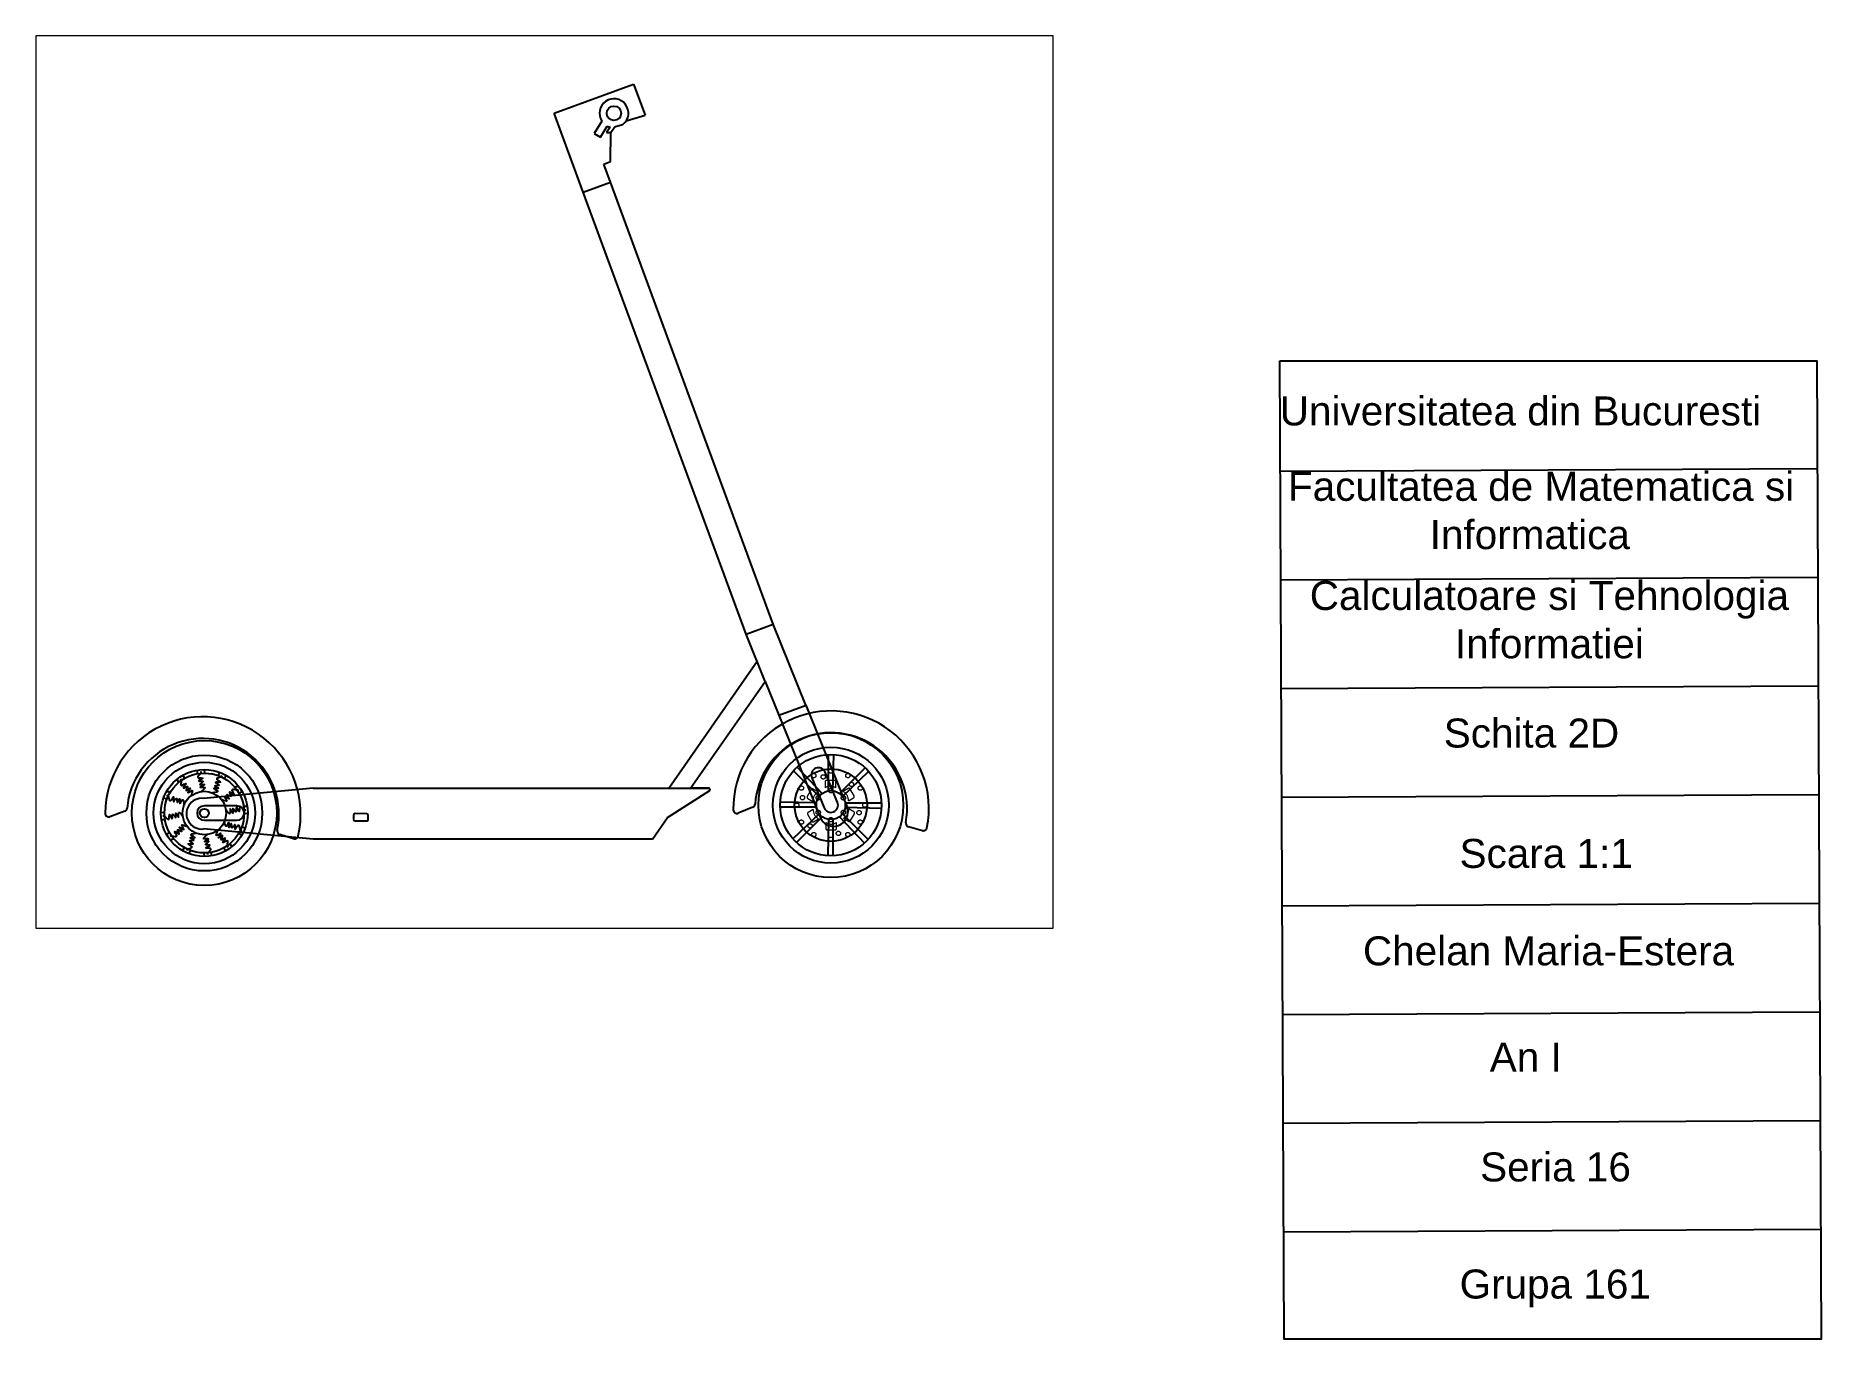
# Paper-space layout 'Layout1' of a CAD drawing. Header units: centimetres. Extents: x 7 to 253, y 8 to 188.
# The model-space entities are those that its viewports show. They can reach past a viewport. Long polylines and large blocks are cut down to what shows.
import ezdxf

# ---------------------------------------------------------------- set-up
doc = ezdxf.new("R2010")
doc.units = ezdxf.units.CM
doc.linetypes.add('CENTER2', pattern=[28.575, 19.05, -3.175, 3.175, -3.175])
for name, color, linetype in [('Apărătoare noroi 2D', 31, 'Continuous'), ('Ax cilindric 2D', 8, 'Continuous'), ('Cartus Layout', 250, 'Continuous'), ('Ghidon 2D', 254, 'Continuous'), ('Motor 2D', 30, 'Continuous'), ('Roata fata 2D', 110, 'Continuous'), ('Roata spate 2D', 2, 'Continuous')]:
    doc.layers.add(name, color=color, linetype=linetype)
doc.layers.add('Disc frana 2D', color=7, linetype='CENTER2', lineweight=5, true_color=0xd9d9d9)
doc.layers.add('Platforma 2D', color=7, linetype='Continuous', true_color=0x7c82b1)
doc.styles.get("Standard").update_dxf_attribs({"font": 'arial.ttf'})
doc.styles.add('style1', font='arial.ttf', dxfattribs={"height": 4})

# ---------------------------------------------------------------- blocks, each defined once
blk = doc.blocks.new('Platforma 2D lock')
at = {"layer": 'Platforma 2D'}
for p, q in [((77.27, 24.77), (81.02, 26.16)), ((79.91, 18.23), (77.27, 24.77)), ((85.53, 14.98), (81.02, 26.16)), ((66.6, 3.52), (78.78, 21.04)), ((69.6, 3.51), (79.91, 18.23)), ((79.91, 18.23), (81.78, 13.6)), ((81.78, 13.6), (85.54, 14.98)), ((85.53, 14.98), (91.22, 0.89)), ((81.78, 13.6), (87.47, -0.5)), ((17.49, 3.5), (2.35, 2.11)), ((17.49, 3.5), (72.1, 3.5)), ((66.41, -0.52), (72.26, 3.18)), ((72.1, 3.5), (69.6, 3.51)), ((6.98, 1.09), (2.48, 1.09)), ((24.88, 0), (23.28, 0.01)), ((17.49, -3.5), (2.35, -2.11)), ((2.48, -0.91), (6.98, -0.91)), ((23.08, -0.19), (23.09, -0.8)), ((23.29, -1), (24.89, -1)), ((25.09, -0.8), (25.08, -0.2)), ((64.33, -3.5), (66.41, -0.52)), ((64.33, -3.5), (17.49, -3.5))]:
    blk.add_line(p, q, dxfattribs=at)
blk.add_lwpolyline([(88.03, 0.8, 1), (89.88, 1.55), (88.2, 5.72, 1), (86.34, 4.97)], format="xyb", close=True, dxfattribs=at)
for centre, radius, start, end in [((72.1, 3.3), 0.2, 324.4623, 90), ((2.12, 0), 2.12, 83.6828, 276.3172), ((2.48, 0.09), 1, 90, 270), ((6.98, 0.09), 1, 270, 90), ((23.28, -0.19), 0.2, 89.5592, 180.4726), ((24.88, -0.2), 0.2, 0.4833, 89.5592), ((89.33, 0.25), 2, 201.8129, 18.6549), ((23.29, -0.8), 0.2, 180.4726, 270), ((24.89, -0.8), 0.2, 270, 0.4833)]:
    blk.add_arc(centre, radius, start, end, dxfattribs=at)
blk = doc.blocks.new('*U5')
at = {"layer": 'Motor 2D'}
blk.add_spline([(-0.07, 1.26), (-0.44, 0.66), (0.2, 0.58), (-0.38, 0.22), (0.22, 0.13), (-0.22, -0.28), (0.39, -0.28), (-0.18, -0.64), (0.44, -0.68), (-0.05, -1.26)], degree=3, dxfattribs=at)
blk = doc.blocks.new('*U2')
at = {"layer": 'Motor 2D', "color": 0, "linetype": 'ByBlock', "lineweight": -2, "transparency": 16777216}
for p, rotation in [((41.68, 40.58), 29.99999999999999), ((45.91, 40.97), 329.9999999999999), ((40.28, 38.89), 59.99999999999999), ((47.59, 39.57), 299.9999999999999), ((39.91, 36.73), 90), ((48.35, 37.51), 269.9999999999999), ((40.67, 34.67), 120), ((42.35, 33.27), 150), ((46.58, 33.65), 210), ((47.98, 35.34), 240), ((44.52, 32.89), 180)]:
    blk.add_blockref('*U5', p, dxfattribs=dict(at, rotation=rotation))
blk.add_blockref('*U5', (43.74, 41.34), dxfattribs=at)
blk = doc.blocks.new('*U3')
at = {"layer": 'Motor 2D'}
for p, q in [((-0.5, -0.29), (-0.49, 0.22)), ((0, -0.23), (0, 0.02)), ((0.5, -0.21), (0.49, 0.29))]:
    blk.add_line(p, q, dxfattribs=at)
blk = doc.blocks.new('*U4')
at = {"layer": 'Motor 2D', "color": 0, "linetype": 'ByBlock', "lineweight": -2, "transparency": 16777216}
for p, rotation in [((40.88, 41.84), 30), ((46.59, 42.29), 329.9999999999999), ((38.96, 39.58), 60.00000000000003), ((48.85, 40.37), 300.0000000000001), ((38.42, 36.67), 90), ((49.84, 37.57), 270.0000000000001), ((49.3, 34.66), 239.9999999999999), ((39.41, 33.87), 120), ((41.67, 31.95), 150), ((47.38, 32.4), 210), ((44.58, 31.41), 180)]:
    blk.add_blockref('*U3', p, dxfattribs=dict(at, rotation=rotation))
blk.add_blockref('*U3', (43.68, 42.83), dxfattribs=at)
blk = doc.blocks.new('motor 2d block')
at = {"layer": 'Motor 2D'}
for radius in [7, 6, 6, 6, 5.5, 3, 0.6]:
    blk.add_circle((0, 0), radius, dxfattribs=at)
for name in ['*U4', '*U2']:
    blk.add_blockref(name, (-44.13, -37.12), dxfattribs=at)
blk = doc.blocks.new('roata spate')
at = {"layer": 'Roata spate 2D'}
for radius in [10, 8, 7]:
    blk.add_circle((0, 0), radius, dxfattribs=at)
blk.add_blockref('motor 2d block', (0, 0), dxfattribs=at)
blk = doc.blocks.new('roata spate 2d block')
at = {"layer": 'Roata spate 2D'}
blk.add_blockref('roata spate', (0, 0), dxfattribs=at)
blk = doc.blocks.new('*U10')
at = {"layer": 'Roata fata 2D'}
for p, q in [((-0.3, -1.51), (-0.3, 3.52)), ((0.3, -1.51), (0.4, 3.5))]:
    blk.add_line(p, q, dxfattribs=at)
blk = doc.blocks.new('*U11')
at = {"layer": 'Roata fata 2D', "color": 0, "linetype": 'ByBlock', "lineweight": -2, "transparency": 16777216}
blk.add_blockref('*U10', (194.82, 105.29), dxfattribs=at)
for p, rotation in [((192.35, 104.27), 45.00000000000001), ((197.28, 104.27), 314.9999999999999), ((191.33, 101.81), 90), ((198.3, 101.81), 270), ((192.35, 99.34), 135), ((194.82, 98.32), 180), ((197.28, 99.34), 225)]:
    blk.add_blockref('*U10', p, dxfattribs=dict(at, rotation=rotation))
blk = doc.blocks.new('Roata fata 2D block')
at = {"layer": 'Roata fata 2D'}
for radius in [5, 2]:
    blk.add_circle((0, 0), radius, dxfattribs=at)
at = {"layer": 'Roata spate 2D'}
for radius in [10, 8, 7]:
    blk.add_circle((0, 0), radius, dxfattribs=at)
at = {"layer": 'Roata fata 2D'}
blk.add_blockref('*U11', (-194.82, -101.81), dxfattribs=at)
blk = doc.blocks.new('Tub central')
at = {"layer": 'Ax cilindric 2D'}
for p, q in [((0, 0), (3.75, 1.38)), ((22.48, -60.99), (0, 0)), ((26.23, -59.61), (3.75, 1.38))]:
    blk.add_line(p, q, dxfattribs=at)
blk = doc.blocks.new('ghidon lateral bl')
at = {"layer": 'Ghidon 2D'}
for p, q in [((-4.02, 10.9), (6.94, 14.94)), ((6.94, 14.94), (8.53, 10.65)), ((0, 0), (-4.02, 10.9)), ((5.94, 9.87), (8.53, 10.65)), ((2.54, 9.83), (1.51, 8.12)), ((1.51, 8.12), (2.37, 7.6)), ((2.37, 7.6), (3.31, 9.13)), ((3.72, 8.97), (3.21, 8.26)), ((3.21, 8.26), (3.82, 8.26)), ((3.31, 9.13), (3.72, 8.97)), ((3.76, 4.24), (3.82, 8.26)), ((3.82, 8.26), (4.29, 8.99)), ((5.42, 9.33), (4.29, 8.99)), ((2.83, 3.9), (3.76, 4.24)), ((3.76, 1.38), (2.83, 3.9)), ((0, 0), (3.76, 1.38))]:
    blk.add_line(p, q, dxfattribs=at)
at = {"layer": 'Ghidon 2D', "ltscale": 0.2}
blk.add_circle((4.23, 10.91), 1, dxfattribs=at)
at = {"layer": 'Ghidon 2D'}
for centre, radius, start, end in [((4.23, 10.91), 2, 310.3697, 212.499), ((5.33, 9.61), 0.3, 286.7163, 310.3697)]:
    blk.add_arc(centre, radius, start, end, dxfattribs=at)
blk = doc.blocks.new('*U19')
at = {"layer": 'Disc frana 2D'}
blk.add_circle((0, 0), 0.3, dxfattribs=at)
blk = doc.blocks.new('*U20')
at = {"layer": 'Disc frana 2D', "color": 0, "linetype": 'ByBlock', "lineweight": -2, "transparency": 16777216}
for p, rotation in [((60.95, 61.38), 59.99999999999999), ((64.42, 61.38), 299.9999999999999), ((60.95, 59.38), 120), ((64.42, 59.38), 240), ((62.69, 58.38), 180)]:
    blk.add_blockref('*U19', p, dxfattribs=dict(at, rotation=rotation))
blk.add_blockref('*U19', (62.69, 62.38), dxfattribs=at)
blk = doc.blocks.new('*U15')
at = {"layer": 'Disc frana 2D'}
blk.add_circle((0, 0), 0.3, dxfattribs=at)
blk = doc.blocks.new('*U16')
at = {"layer": 'Disc frana 2D', "color": 0, "linetype": 'ByBlock', "lineweight": -2, "transparency": 16777216}
for p, rotation in [((60.34, 64.45), 29.99999999999998), ((65.04, 64.45), 330.0000000000001), ((58.62, 62.73), 59.99999999999999), ((66.76, 62.73), 300.0000000000001), ((57.99, 60.38), 90), ((67.39, 60.38), 270), ((58.62, 58.03), 120), ((60.34, 56.31), 150), ((65.04, 56.31), 210), ((66.76, 58.03), 240), ((62.69, 55.68), 180)]:
    blk.add_blockref('*U15', p, dxfattribs=dict(at, rotation=rotation))
blk.add_blockref('*U15', (62.69, 65.08), dxfattribs=at)
blk = doc.blocks.new('*U17')
at = {"layer": 'Disc frana 2D'}
blk.add_circle((0, 0), 0.3, dxfattribs=at)
blk = doc.blocks.new('*U18')
at = {"layer": 'Disc frana 2D', "color": 0, "linetype": 'ByBlock', "lineweight": -2, "transparency": 16777216}
blk.add_blockref('*U17', (61.64, 64.28), dxfattribs=at)
for p, rotation in [((58.78, 61.42), 59.99999999999999), ((65.54, 63.24), 299.9999999999999), ((66.59, 59.34), 240), ((59.83, 57.52), 120), ((63.74, 56.48), 180)]:
    blk.add_blockref('*U17', p, dxfattribs=dict(at, rotation=rotation))
blk = doc.blocks.new('disc frana')
at = {"layer": 'Disc frana 2D'}
for points in [[(0.7, 2.41), (0.7, 3.21, 0.414214), (0.5, 3.41), (-0.6, 3.41, 0.414214), (-0.8, 3.21), (-0.8, 2.41)], [(-1.74, 1.82), (-2.43, 2.22, 0.414214), (-2.71, 2.14), (-3.26, 1.19, 0.414214), (-3.18, 0.92), (-2.49, 0.52)], [(2.44, 0.6), (3.14, 1, 0.414214), (3.21, 1.27), (2.66, 2.22, 0.414214), (2.39, 2.3), (1.69, 1.9)], [(-2.44, -0.6), (-3.14, -1, 0.414214), (-3.21, -1.27), (-2.66, -2.22, 0.414214), (-2.39, -2.3), (-1.69, -1.9)], [(-0.7, -2.41), (-0.7, -3.21, 0.414214), (-0.5, -3.41), (0.6, -3.41, 0.414214), (0.8, -3.21), (0.8, -2.41)], [(1.74, -1.82), (2.43, -2.22, 0.414214), (2.71, -2.14), (3.26, -1.19, 0.414214), (3.18, -0.92), (2.49, -0.52)]]:
    blk.add_lwpolyline(points, format="xyb", dxfattribs=at)
for radius in [5, 2]:
    blk.add_circle((0, 0), radius, dxfattribs=at)
for centre, start, end in [((-0.05, 1.11), 60, 120), ((-0.99, 0.52), 120, 180), ((0.94, 0.6), 0, 60), ((-0.94, -0.6), 180, 240), ((0.05, -1.11), 240, 300), ((0.99, -0.52), 300, 360)]:
    blk.add_arc(centre, 1.5, start, end, dxfattribs=at)
for name in ['*U16', '*U18', '*U20']:
    blk.add_blockref(name, (-62.69, -60.38), dxfattribs=at)
blk = doc.blocks.new('Aparatoare roata 2D')
at = {"layer": 'Apărătoare noroi 2D', "ltscale": 0.2}
for p, q in [((-0.34, -0.41), (-2.41, -1.09)), ((20.92, -4.47), (22.81, -5.14))]:
    blk.add_line(p, q, dxfattribs=at)
for centre, radius, start, end in [((10.42, -1.31), 13.5, 345.0577, 176.9292), ((10.42, -1.31), 10.5, 345.8798, 172.8202), ((-2.56, -0.62), 0.5, 176.9292, 288.1654), ((-0.5, 0.06), 0.5, 288.1654, 352.8202), ((21.09, -4), 0.5, 165.8798, 250.5483), ((22.98, -4.66), 0.5, 250.5483, 345.0577)]:
    blk.add_arc(centre, radius, start, end, dxfattribs=at)

msp = doc.modelspace()

# ---------------------------------------------------------------- block references
for name, p in [('ghidon lateral bl', (118.14, 107.28)), ('Tub central', (118.14, 107.28)), ('Platforma 2D lock', (63.35, 21.51)), ('Roata fata 2D block', (152.31, 22.69)), ('roata spate 2d block', (65.83, 21.6)), ('disc frana', (152.31, 22.69))]:
    msp.add_blockref(name, p)
for p, rotation in [((55.16, 22.28), 2.318481865736056), ((141.86, 22.82), 3.721808538654811)]:
    msp.add_blockref('Aparatoare roata 2D', p, dxfattribs=dict(rotation=rotation))

psp = doc.layouts.get("Layout1")

# ---------------------------------------------------------------- linework, layer by layer
at = {"layer": 'Cartus Layout'}
for p, q in [((178.55, 128.23), (252.7, 128.61)), ((178.62, 113.23), (252.77, 113.61)), ((178.7, 98.23), (252.85, 98.61)), ((178.78, 83.23), (252.92, 83.61)), ((178.85, 68.23), (253, 68.61)), ((178.93, 53.23), (253.08, 53.61)), ((179, 38.23), (253.15, 38.61)), ((179.08, 23.23), (253.23, 23.61))]:
    psp.add_line(p, q, dxfattribs=at)
psp.add_lwpolyline([(178.55, 143.48), (252.7, 143.48), (253.3, 8.42), (179.16, 8.42)], close=True, dxfattribs=at)

# ---------------------------------------------------------------- texts
at = {"insert": (201.19, 94.1), "char_height": 4, "attachment_point": 1}
psp.add_mtext_dynamic_manual_height_columns('{\\fArial|b0|i0|c238|p34;Schita 2D}', width=27.7519, gutter_width=12.5, heights=[0], dxfattribs=at)
at = {"layer": 'Cartus Layout', "style": 'style1'}
psp.add_text('Universitatea din Bucuresti', height=4, dxfattribs=at).set_placement((178.55, 134.56))
at = {"layer": 'Cartus Layout', "char_height": 4, "style": 'style1'}
for s, width, gutter_width, heights, insert, attachment_point in [('{\\fArial|b0|i0|c238|p34;  Facultatea de Matematica si Informatica}', 74.2245, 48.65, [0], (213.07, 117.43), 8), ('{\\fArial|b0|i0|c238|p34;Calculatoare si Tehnologia Informatiei}', 74.0728, 20, [0], (215.77, 102.36), 8), ('{\\fArial|b0|i0|c238|p34;Scara 1}:{\\fArial|b0|i0|c238|p34;1}', 74.2245, 20, [0], (215.33, 73.43), 8), ('{\\fArial|b0|i0|c238|p34;Chelan Maria-Estera}', 63.0796, 20, [10.16], (215.65, 59.98), 8), ('{\\fArial|b0|i0|c238|p34;An I}', 18.8429, 20, [0], (212.51, 45.38), 8), ('{\\fArial|b0|i0|c238|p34;Seria 16}', 26.0289, 20, [9], (206.21, 34.21), 1), ('{\\fArial|b0|i0|c238|p34;Grupa 161}', 32.7864, 20, [0], (203.38, 18.05), 1)]:
    psp.add_mtext_dynamic_manual_height_columns(s, width=width, gutter_width=gutter_width, heights=heights, dxfattribs=dict(at, insert=insert, attachment_point=attachment_point))

# ---------------------------------------------------------------- viewports
at = {"layer": '0'}
psp.add_viewport(center=(77.05, 126.75), size=(140.45, 123.2035), view_center_point=(112.78, 67.29), view_height=123.2035, dxfattribs=at)

doc.saveas('drawing.dxf')
